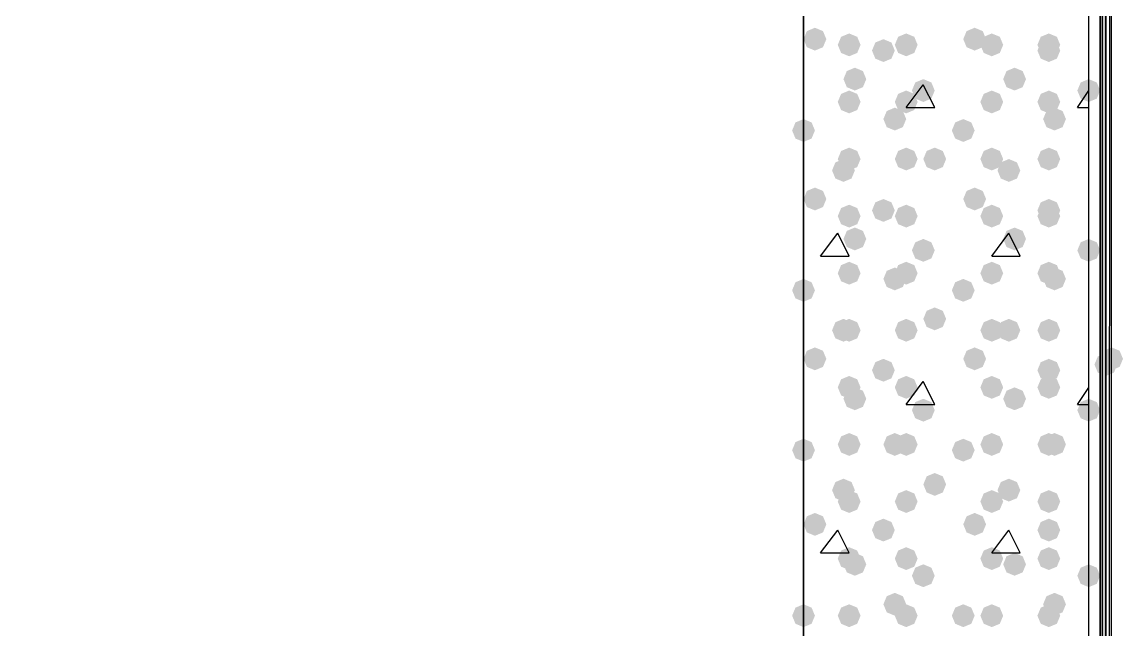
# Model space of a CAD drawing. Header units: millimetres. Extents: x 0 to 420, y 0 to 297.
# Drawn here: x 378.97 to 387.14, y 176.42 to 180.93 of the extents above; entities that cross this region are included whole.
import ezdxf

# ---------------------------------------------------------------- set-up
doc = ezdxf.new("R2010")
doc.units = ezdxf.units.MM
doc.layers.get('0').update_dxf_attribs({"linetype": 'CONTINUOUS'})

msp = doc.modelspace()

# ---------------------------------------------------------------- hatches: boundary and pattern name
at = {"true_color": 0x000007}
h = msp.add_hatch(color=0, dxfattribs=at)
h.paths.add_polyline_path([(387.011333, 228.049667), (386.969, 228.049667), (387.011333, 84.455)], flags=0)
h.paths.add_polyline_path([(386.969, 228.049667), (387.011333, 84.455), (386.969, 84.455)], flags=0)
at = {"true_color": 0x000008}
for points in [[(384.937, 180.805667), (384.912129, 180.745871), (384.852333, 180.721), (384.792537, 180.745871), (384.767667, 180.805667), (384.792537, 180.865462), (384.852333, 180.890333), (384.912129, 180.865463)], [(385.191, 180.763333), (385.166129, 180.703537), (385.106333, 180.678667), (385.046538, 180.703537), (385.021667, 180.763333), (385.046537, 180.823129), (385.106333, 180.848), (385.166129, 180.823129)], [(385.614333, 180.763333), (385.589462, 180.703537), (385.529667, 180.678667), (385.469871, 180.703537), (385.445, 180.763333), (385.469871, 180.823129), (385.529667, 180.848), (385.589462, 180.823129)], [(386.122333, 180.805667), (386.097462, 180.745871), (386.037667, 180.721), (385.977871, 180.745871), (385.953, 180.805667), (385.977871, 180.865462), (386.037667, 180.890333), (386.097462, 180.865463)], [(386.249333, 180.763333), (386.224462, 180.703537), (386.164667, 180.678667), (386.104871, 180.703537), (386.08, 180.763333), (386.104871, 180.823129), (386.164667, 180.848), (386.224462, 180.823129)], [(386.672667, 180.763333), (386.647796, 180.703537), (386.588, 180.678667), (386.528204, 180.703537), (386.503333, 180.763333), (386.528204, 180.823129), (386.588, 180.848), (386.647796, 180.823129)], [(385.445, 180.721), (385.420129, 180.661204), (385.360333, 180.636333), (385.300538, 180.661204), (385.275667, 180.721), (385.300537, 180.780796), (385.360333, 180.805667), (385.420129, 180.780796)], [(386.672667, 180.721), (386.647796, 180.661204), (386.588, 180.636333), (386.528204, 180.661204), (386.503333, 180.721), (386.528204, 180.780796), (386.588, 180.805667), (386.647796, 180.780796)], [(385.233333, 180.509333), (385.208463, 180.449537), (385.148667, 180.424667), (385.088871, 180.449537), (385.064, 180.509333), (385.088871, 180.569129), (385.148667, 180.594), (385.208462, 180.569129)], [(386.418667, 180.509333), (386.393796, 180.449537), (386.334, 180.424667), (386.274204, 180.449537), (386.249333, 180.509333), (386.274204, 180.569129), (386.334, 180.594), (386.393796, 180.569129)], [(385.741333, 180.424667), (385.716462, 180.364871), (385.656667, 180.34), (385.596871, 180.364871), (385.572, 180.424667), (385.596871, 180.484462), (385.656667, 180.509333), (385.716462, 180.484463)], [(386.969, 180.424667), (386.944129, 180.364871), (386.884333, 180.34), (386.824537, 180.364871), (386.799667, 180.424667), (386.824537, 180.484462), (386.884333, 180.509333), (386.944129, 180.484463)], [(385.191, 180.34), (385.166129, 180.280204), (385.106333, 180.255333), (385.046538, 180.280204), (385.021667, 180.34), (385.046537, 180.399796), (385.106333, 180.424667), (385.166129, 180.399796)], [(385.614333, 180.34), (385.589462, 180.280204), (385.529667, 180.255333), (385.469871, 180.280204), (385.445, 180.34), (385.469871, 180.399796), (385.529667, 180.424667), (385.589462, 180.399796)], [(386.249333, 180.34), (386.224462, 180.280204), (386.164667, 180.255333), (386.104871, 180.280204), (386.08, 180.34), (386.104871, 180.399796), (386.164667, 180.424667), (386.224462, 180.399796)], [(386.672667, 180.34), (386.647796, 180.280204), (386.588, 180.255333), (386.528204, 180.280204), (386.503333, 180.34), (386.528204, 180.399796), (386.588, 180.424667), (386.647796, 180.399796)], [(385.529667, 180.213), (385.504796, 180.153204), (385.445, 180.128333), (385.385204, 180.153204), (385.360333, 180.213), (385.385204, 180.272796), (385.445, 180.297667), (385.504796, 180.272796)], [(386.715, 180.213), (386.690129, 180.153204), (386.630333, 180.128333), (386.570538, 180.153204), (386.545667, 180.213), (386.570537, 180.272796), (386.630333, 180.297667), (386.690129, 180.272796)], [(384.852333, 180.128333), (384.827462, 180.068537), (384.767667, 180.043667), (384.707871, 180.068537), (384.683, 180.128333), (384.707871, 180.188129), (384.767667, 180.213), (384.827462, 180.188129)], [(386.037667, 180.128333), (386.012796, 180.068537), (385.953, 180.043667), (385.893204, 180.068537), (385.868333, 180.128333), (385.893204, 180.188129), (385.953, 180.213), (386.012796, 180.188129)], [(385.191, 179.916667), (385.166129, 179.856871), (385.106333, 179.832), (385.046538, 179.856871), (385.021667, 179.916667), (385.046537, 179.976462), (385.106333, 180.001333), (385.166129, 179.976463)], [(385.614333, 179.916667), (385.589462, 179.856871), (385.529667, 179.832), (385.469871, 179.856871), (385.445, 179.916667), (385.469871, 179.976462), (385.529667, 180.001333), (385.589462, 179.976463)], [(385.826, 179.916667), (385.801129, 179.856871), (385.741333, 179.832), (385.681537, 179.856871), (385.656667, 179.916667), (385.681537, 179.976462), (385.741333, 180.001333), (385.801129, 179.976463)], [(386.249333, 179.916667), (386.224462, 179.856871), (386.164667, 179.832), (386.104871, 179.856871), (386.08, 179.916667), (386.104871, 179.976462), (386.164667, 180.001333), (386.224462, 179.976463)], [(386.672667, 179.916667), (386.647796, 179.856871), (386.588, 179.832), (386.528204, 179.856871), (386.503333, 179.916667), (386.528204, 179.976462), (386.588, 180.001333), (386.647796, 179.976463)], [(385.148667, 179.832), (385.123796, 179.772204), (385.064, 179.747333), (385.004204, 179.772204), (384.979333, 179.832), (385.004204, 179.891796), (385.064, 179.916667), (385.123796, 179.891796)], [(386.376333, 179.832), (386.351462, 179.772204), (386.291667, 179.747333), (386.231871, 179.772204), (386.207, 179.832), (386.231871, 179.891796), (386.291667, 179.916667), (386.351462, 179.891796)], [(384.937, 179.620333), (384.912129, 179.560537), (384.852333, 179.535667), (384.792537, 179.560537), (384.767667, 179.620333), (384.792537, 179.680129), (384.852333, 179.705), (384.912129, 179.680129)], [(386.122333, 179.620333), (386.097462, 179.560537), (386.037667, 179.535667), (385.977871, 179.560537), (385.953, 179.620333), (385.977871, 179.680129), (386.037667, 179.705), (386.097462, 179.680129)], [(385.445, 179.535667), (385.420129, 179.475871), (385.360333, 179.451), (385.300538, 179.475871), (385.275667, 179.535667), (385.300537, 179.595462), (385.360333, 179.620333), (385.420129, 179.595463)], [(386.672667, 179.535667), (386.647796, 179.475871), (386.588, 179.451), (386.528204, 179.475871), (386.503333, 179.535667), (386.528204, 179.595462), (386.588, 179.620333), (386.647796, 179.595463)], [(385.191, 179.493333), (385.166129, 179.433538), (385.106333, 179.408667), (385.046538, 179.433538), (385.021667, 179.493333), (385.046537, 179.553129), (385.106333, 179.578), (385.166129, 179.553129)], [(385.614333, 179.493333), (385.589462, 179.433538), (385.529667, 179.408667), (385.469871, 179.433538), (385.445, 179.493333), (385.469871, 179.553129), (385.529667, 179.578), (385.589462, 179.553129)], [(386.249333, 179.493333), (386.224462, 179.433538), (386.164667, 179.408667), (386.104871, 179.433538), (386.08, 179.493333), (386.104871, 179.553129), (386.164667, 179.578), (386.224462, 179.553129)], [(386.672667, 179.493333), (386.647796, 179.433538), (386.588, 179.408667), (386.528204, 179.433538), (386.503333, 179.493333), (386.528204, 179.553129), (386.588, 179.578), (386.647796, 179.553129)], [(385.233333, 179.324), (385.208463, 179.264204), (385.148667, 179.239333), (385.088871, 179.264204), (385.064, 179.324), (385.088871, 179.383796), (385.148667, 179.408667), (385.208462, 179.383796)], [(386.418667, 179.324), (386.393796, 179.264204), (386.334, 179.239333), (386.274204, 179.264204), (386.249333, 179.324), (386.274204, 179.383796), (386.334, 179.408667), (386.393796, 179.383796)], [(385.741333, 179.239333), (385.716462, 179.179537), (385.656667, 179.154667), (385.596871, 179.179537), (385.572, 179.239333), (385.596871, 179.299129), (385.656667, 179.324), (385.716462, 179.299129)], [(386.969, 179.239333), (386.944129, 179.179537), (386.884333, 179.154667), (386.824537, 179.179537), (386.799667, 179.239333), (386.824537, 179.299129), (386.884333, 179.324), (386.944129, 179.299129)], [(385.191, 179.07), (385.166129, 179.010204), (385.106333, 178.985333), (385.046538, 179.010204), (385.021667, 179.07), (385.046537, 179.129796), (385.106333, 179.154667), (385.166129, 179.129796)], [(385.529667, 179.027667), (385.504796, 178.967871), (385.445, 178.943), (385.385204, 178.967871), (385.360333, 179.027667), (385.385204, 179.087462), (385.445, 179.112333), (385.504796, 179.087463)], [(385.614333, 179.07), (385.589462, 179.010204), (385.529667, 178.985333), (385.469871, 179.010204), (385.445, 179.07), (385.469871, 179.129796), (385.529667, 179.154667), (385.589462, 179.129796)], [(386.249333, 179.07), (386.224462, 179.010204), (386.164667, 178.985333), (386.104871, 179.010204), (386.08, 179.07), (386.104871, 179.129796), (386.164667, 179.154667), (386.224462, 179.129796)], [(386.672667, 179.07), (386.647796, 179.010204), (386.588, 178.985333), (386.528204, 179.010204), (386.503333, 179.07), (386.528204, 179.129796), (386.588, 179.154667), (386.647796, 179.129796)], [(386.715, 179.027667), (386.690129, 178.967871), (386.630333, 178.943), (386.570538, 178.967871), (386.545667, 179.027667), (386.570537, 179.087462), (386.630333, 179.112333), (386.690129, 179.087463)], [(384.852333, 178.943), (384.827462, 178.883204), (384.767667, 178.858333), (384.707871, 178.883204), (384.683, 178.943), (384.707871, 179.002796), (384.767667, 179.027667), (384.827462, 179.002796)], [(386.037667, 178.943), (386.012796, 178.883204), (385.953, 178.858333), (385.893204, 178.883204), (385.868333, 178.943), (385.893204, 179.002796), (385.953, 179.027667), (386.012796, 179.002796)], [(385.826, 178.731333), (385.801129, 178.671537), (385.741333, 178.646667), (385.681537, 178.671537), (385.656667, 178.731333), (385.681537, 178.791129), (385.741333, 178.816), (385.801129, 178.791129)], [(385.148667, 178.646667), (385.123796, 178.586871), (385.064, 178.562), (385.004204, 178.586871), (384.979333, 178.646667), (385.004204, 178.706462), (385.064, 178.731333), (385.123796, 178.706463)], [(385.191, 178.646667), (385.166129, 178.586871), (385.106333, 178.562), (385.046538, 178.586871), (385.021667, 178.646667), (385.046537, 178.706462), (385.106333, 178.731333), (385.166129, 178.706463)], [(385.614333, 178.646667), (385.589462, 178.586871), (385.529667, 178.562), (385.469871, 178.586871), (385.445, 178.646667), (385.469871, 178.706462), (385.529667, 178.731333), (385.589462, 178.706463)], [(386.249333, 178.646667), (386.224462, 178.586871), (386.164667, 178.562), (386.104871, 178.586871), (386.08, 178.646667), (386.104871, 178.706462), (386.164667, 178.731333), (386.224462, 178.706463)], [(386.376333, 178.646667), (386.351462, 178.586871), (386.291667, 178.562), (386.231871, 178.586871), (386.207, 178.646667), (386.231871, 178.706462), (386.291667, 178.731333), (386.351462, 178.706463)], [(386.672667, 178.646667), (386.647796, 178.586871), (386.588, 178.562), (386.528204, 178.586871), (386.503333, 178.646667), (386.528204, 178.706462), (386.588, 178.731333), (386.647796, 178.706463)], [(384.937, 178.435), (384.912129, 178.375204), (384.852333, 178.350333), (384.792537, 178.375204), (384.767667, 178.435), (384.792537, 178.494796), (384.852333, 178.519667), (384.912129, 178.494796)], [(386.122333, 178.435), (386.097462, 178.375204), (386.037667, 178.350333), (385.977871, 178.375204), (385.953, 178.435), (385.977871, 178.494796), (386.037667, 178.519667), (386.097462, 178.494796)], [(385.445, 178.350333), (385.420129, 178.290537), (385.360333, 178.265667), (385.300538, 178.290537), (385.275667, 178.350333), (385.300537, 178.410129), (385.360333, 178.435), (385.420129, 178.410129)], [(386.672667, 178.350333), (386.647796, 178.290537), (386.588, 178.265667), (386.528204, 178.290537), (386.503333, 178.350333), (386.528204, 178.410129), (386.588, 178.435), (386.647796, 178.410129)], [(385.191, 178.223333), (385.166129, 178.163537), (385.106333, 178.138667), (385.046538, 178.163537), (385.021667, 178.223333), (385.046537, 178.283129), (385.106333, 178.308), (385.166129, 178.283129)], [(385.614333, 178.223333), (385.589462, 178.163537), (385.529667, 178.138667), (385.469871, 178.163537), (385.445, 178.223333), (385.469871, 178.283129), (385.529667, 178.308), (385.589462, 178.283129)], [(386.249333, 178.223333), (386.224462, 178.163537), (386.164667, 178.138667), (386.104871, 178.163537), (386.08, 178.223333), (386.104871, 178.283129), (386.164667, 178.308), (386.224462, 178.283129)], [(386.672667, 178.223333), (386.647796, 178.163537), (386.588, 178.138667), (386.528204, 178.163537), (386.503333, 178.223333), (386.528204, 178.283129), (386.588, 178.308), (386.647796, 178.283129)], [(385.233333, 178.138667), (385.208463, 178.078871), (385.148667, 178.054), (385.088871, 178.078871), (385.064, 178.138667), (385.088871, 178.198462), (385.148667, 178.223333), (385.208462, 178.198463)], [(386.418667, 178.138667), (386.393796, 178.078871), (386.334, 178.054), (386.274204, 178.078871), (386.249333, 178.138667), (386.274204, 178.198462), (386.334, 178.223333), (386.393796, 178.198463)], [(385.741333, 178.054), (385.716462, 177.994204), (385.656667, 177.969333), (385.596871, 177.994204), (385.572, 178.054), (385.596871, 178.113796), (385.656667, 178.138667), (385.716462, 178.113796)], [(386.969, 178.054), (386.944129, 177.994204), (386.884333, 177.969333), (386.824537, 177.994204), (386.799667, 178.054), (386.824537, 178.113796), (386.884333, 178.138667), (386.944129, 178.113796)], [(385.191, 177.8), (385.166129, 177.740204), (385.106333, 177.715333), (385.046538, 177.740204), (385.021667, 177.8), (385.046537, 177.859796), (385.106333, 177.884667), (385.166129, 177.859796)], [(385.529667, 177.8), (385.504796, 177.740204), (385.445, 177.715333), (385.385204, 177.740204), (385.360333, 177.8), (385.385204, 177.859796), (385.445, 177.884667), (385.504796, 177.859796)], [(385.614333, 177.8), (385.589462, 177.740204), (385.529667, 177.715333), (385.469871, 177.740204), (385.445, 177.8), (385.469871, 177.859796), (385.529667, 177.884667), (385.589462, 177.859796)], [(386.249333, 177.8), (386.224462, 177.740204), (386.164667, 177.715333), (386.104871, 177.740204), (386.08, 177.8), (386.104871, 177.859796), (386.164667, 177.884667), (386.224462, 177.859796)], [(386.672667, 177.8), (386.647796, 177.740204), (386.588, 177.715333), (386.528204, 177.740204), (386.503333, 177.8), (386.528204, 177.859796), (386.588, 177.884667), (386.647796, 177.859796)], [(386.715, 177.8), (386.690129, 177.740204), (386.630333, 177.715333), (386.570538, 177.740204), (386.545667, 177.8), (386.570537, 177.859796), (386.630333, 177.884667), (386.690129, 177.859796)], [(384.852333, 177.757667), (384.827462, 177.697871), (384.767667, 177.673), (384.707871, 177.697871), (384.683, 177.757667), (384.707871, 177.817462), (384.767667, 177.842333), (384.827462, 177.817463)], [(386.037667, 177.757667), (386.012796, 177.697871), (385.953, 177.673), (385.893204, 177.697871), (385.868333, 177.757667), (385.893204, 177.817462), (385.953, 177.842333), (386.012796, 177.817463)], [(385.148667, 177.461333), (385.123796, 177.401537), (385.064, 177.376667), (385.004204, 177.401537), (384.979333, 177.461333), (385.004204, 177.521129), (385.064, 177.546), (385.123796, 177.521129)], [(385.826, 177.503667), (385.801129, 177.443871), (385.741333, 177.419), (385.681537, 177.443871), (385.656667, 177.503667), (385.681537, 177.563462), (385.741333, 177.588333), (385.801129, 177.563463)], [(386.376333, 177.461333), (386.351462, 177.401537), (386.291667, 177.376667), (386.231871, 177.401537), (386.207, 177.461333), (386.231871, 177.521129), (386.291667, 177.546), (386.351462, 177.521129)], [(385.191, 177.376667), (385.166129, 177.316871), (385.106333, 177.292), (385.046538, 177.316871), (385.021667, 177.376667), (385.046537, 177.436462), (385.106333, 177.461333), (385.166129, 177.436463)], [(385.614333, 177.376667), (385.589462, 177.316871), (385.529667, 177.292), (385.469871, 177.316871), (385.445, 177.376667), (385.469871, 177.436462), (385.529667, 177.461333), (385.589462, 177.436463)], [(386.249333, 177.376667), (386.224462, 177.316871), (386.164667, 177.292), (386.104871, 177.316871), (386.08, 177.376667), (386.104871, 177.436462), (386.164667, 177.461333), (386.224462, 177.436463)], [(386.672667, 177.376667), (386.647796, 177.316871), (386.588, 177.292), (386.528204, 177.316871), (386.503333, 177.376667), (386.528204, 177.436462), (386.588, 177.461333), (386.647796, 177.436463)], [(384.937, 177.207333), (384.912129, 177.147537), (384.852333, 177.122667), (384.792537, 177.147537), (384.767667, 177.207333), (384.792537, 177.267129), (384.852333, 177.292), (384.912129, 177.267129)], [(385.445, 177.165), (385.420129, 177.105204), (385.360333, 177.080333), (385.300538, 177.105204), (385.275667, 177.165), (385.300537, 177.224796), (385.360333, 177.249667), (385.420129, 177.224796)], [(386.122333, 177.207333), (386.097462, 177.147537), (386.037667, 177.122667), (385.977871, 177.147537), (385.953, 177.207333), (385.977871, 177.267129), (386.037667, 177.292), (386.097462, 177.267129)], [(386.672667, 177.165), (386.647796, 177.105204), (386.588, 177.080333), (386.528204, 177.105204), (386.503333, 177.165), (386.528204, 177.224796), (386.588, 177.249667), (386.647796, 177.224796)], [(385.191, 176.953333), (385.166129, 176.893537), (385.106333, 176.868667), (385.046538, 176.893537), (385.021667, 176.953333), (385.046537, 177.013129), (385.106333, 177.038), (385.166129, 177.013129)], [(385.233333, 176.911), (385.208463, 176.851204), (385.148667, 176.826333), (385.088871, 176.851204), (385.064, 176.911), (385.088871, 176.970796), (385.148667, 176.995667), (385.208462, 176.970796)], [(385.614333, 176.953333), (385.589462, 176.893537), (385.529667, 176.868667), (385.469871, 176.893537), (385.445, 176.953333), (385.469871, 177.013129), (385.529667, 177.038), (385.589462, 177.013129)], [(386.249333, 176.953333), (386.224462, 176.893537), (386.164667, 176.868667), (386.104871, 176.893537), (386.08, 176.953333), (386.104871, 177.013129), (386.164667, 177.038), (386.224462, 177.013129)], [(386.418667, 176.911), (386.393796, 176.851204), (386.334, 176.826333), (386.274204, 176.851204), (386.249333, 176.911), (386.274204, 176.970796), (386.334, 176.995667), (386.393796, 176.970796)], [(386.672667, 176.953333), (386.647796, 176.893537), (386.588, 176.868667), (386.528204, 176.893537), (386.503333, 176.953333), (386.528204, 177.013129), (386.588, 177.038), (386.647796, 177.013129)], [(385.741333, 176.826333), (385.716462, 176.766537), (385.656667, 176.741667), (385.596871, 176.766537), (385.572, 176.826333), (385.596871, 176.886129), (385.656667, 176.911), (385.716462, 176.886129)], [(386.969, 176.826333), (386.944129, 176.766537), (386.884333, 176.741667), (386.824537, 176.766537), (386.799667, 176.826333), (386.824537, 176.886129), (386.884333, 176.911), (386.944129, 176.886129)], [(385.529667, 176.614667), (385.504796, 176.554871), (385.445, 176.53), (385.385204, 176.554871), (385.360333, 176.614667), (385.385204, 176.674462), (385.445, 176.699333), (385.504796, 176.674463)], [(386.715, 176.614667), (386.690129, 176.554871), (386.630333, 176.53), (386.570538, 176.554871), (386.545667, 176.614667), (386.570537, 176.674462), (386.630333, 176.699333), (386.690129, 176.674463)], [(384.852333, 176.53), (384.827462, 176.470204), (384.767667, 176.445333), (384.707871, 176.470204), (384.683, 176.53), (384.707871, 176.589796), (384.767667, 176.614667), (384.827462, 176.589796)], [(385.191, 176.53), (385.166129, 176.470204), (385.106333, 176.445333), (385.046538, 176.470204), (385.021667, 176.53), (385.046537, 176.589796), (385.106333, 176.614667), (385.166129, 176.589796)], [(385.614333, 176.53), (385.589462, 176.470204), (385.529667, 176.445333), (385.469871, 176.470204), (385.445, 176.53), (385.469871, 176.589796), (385.529667, 176.614667), (385.589462, 176.589796)], [(386.037667, 176.53), (386.012796, 176.470204), (385.953, 176.445333), (385.893204, 176.470204), (385.868333, 176.53), (385.893204, 176.589796), (385.953, 176.614667), (386.012796, 176.589796)], [(386.249333, 176.53), (386.224462, 176.470204), (386.164667, 176.445333), (386.104871, 176.470204), (386.08, 176.53), (386.104871, 176.589796), (386.164667, 176.614667), (386.224462, 176.589796)], [(386.672667, 176.53), (386.647796, 176.470204), (386.588, 176.445333), (386.528204, 176.470204), (386.503333, 176.53), (386.528204, 176.589796), (386.588, 176.614667), (386.647796, 176.589796)]]:
    msp.add_hatch(color=0, dxfattribs=at).paths.add_polyline_path(points, flags=0)
at = {"true_color": 0x0000fe}
for points in [[(387.096, 178.392667), (387.071129, 178.332871), (387.011333, 178.308), (386.951537, 178.332871), (386.926667, 178.392667), (386.951537, 178.452462), (387.011333, 178.477333), (387.071129, 178.452463)], [(387.096, 178.392667), (387.071129, 178.332871), (387.011333, 178.308), (386.951537, 178.332871), (386.926667, 178.392667), (386.951537, 178.452462), (387.011333, 178.477333), (387.071129, 178.452463)], [(387.096, 178.392667), (387.071129, 178.332871), (387.011333, 178.308), (386.951537, 178.332871), (386.926667, 178.392667), (386.951537, 178.452462), (387.011333, 178.477333), (387.071129, 178.452463)], [(387.138333, 178.435), (387.113462, 178.375204), (387.053667, 178.350333), (386.993871, 178.375204), (386.969, 178.435), (386.993871, 178.494796), (387.053667, 178.519667), (387.113462, 178.494796)]]:
    msp.add_hatch(color=0, dxfattribs=at).paths.add_polyline_path(points, flags=0)

# ---------------------------------------------------------------- linework, layer by layer
at = {"color": 0, "true_color": 0x000007}
for points in [[(387.011333, 228.049667), (386.969, 228.049667), (387.011333, 84.455)], [(386.969, 228.049667), (387.011333, 84.455), (386.969, 84.455)], [(387.053667, 228.049667), (387.011333, 228.049667), (387.011333, 84.412667)], [(387.011333, 228.049667), (387.011333, 84.412667)], [(38.650333, 185.547), (38.650333, 162.263667), (386.884333, 162.263667), (386.884333, 185.547), (224.409, 185.547), (224.409, 206.756), (201.125667, 206.756), (201.125667, 185.547)], [(38.650333, 185.547), (38.650333, 162.263667), (386.884333, 162.263667), (386.884333, 185.547), (224.409, 185.547), (224.409, 206.756), (201.125667, 206.756), (201.125667, 185.547)]]:
    msp.add_lwpolyline(points, close=True, dxfattribs=at)
for points in [[(386.969, 228.049667), (386.969, 84.455)], [(387.053667, 84.412667), (387.053667, 228.092), (387.011333, 228.092)], [(387.011333, 228.049667), (387.011333, 84.412667)], [(387.011333, 228.049667), (387.011333, 84.455), (387.011333, 84.412667)], [(384.767667, 183.430333), (384.767667, 164.380333)], [(386.884333, 164.380333), (386.884333, 183.430333)]]:
    msp.add_lwpolyline(points, dxfattribs=at)
at = {"color": 0, "true_color": 0x0000fd}
msp.add_lwpolyline([(40.767, 164.380333), (384.767667, 164.380333), (384.767667, 183.430333), (222.292333, 183.430333), (222.292333, 204.639333), (203.242333, 204.639333), (203.242333, 183.430333), (40.767, 183.430333)], close=True, dxfattribs=at)
at = {"color": 0, "true_color": 0x000008}
for points in [[(385.529667, 180.297667), (385.656667, 180.467)], [(385.741333, 180.297667), (385.656667, 180.467)], [(386.799667, 180.297667), (386.884333, 180.424667)], [(385.529667, 180.297667), (385.741333, 180.297667)], [(386.799667, 180.297667), (386.884333, 180.297667)], [(384.894667, 179.197), (385.021667, 179.366333)], [(385.106333, 179.197), (385.021667, 179.366333)], [(386.164667, 179.197), (386.291667, 179.366333)], [(386.376333, 179.197), (386.291667, 179.366333)], [(384.894667, 179.197), (385.106333, 179.197)], [(386.164667, 179.197), (386.376333, 179.197)], [(385.529667, 178.096333), (385.656667, 178.265667)], [(385.741333, 178.096333), (385.656667, 178.265667)], [(386.799667, 178.096333), (386.884333, 178.223333)], [(385.529667, 178.096333), (385.741333, 178.096333)], [(386.799667, 178.096333), (386.884333, 178.096333)], [(384.894667, 176.995667), (385.021667, 177.165)], [(385.106333, 176.995667), (385.021667, 177.165)], [(386.164667, 176.995667), (386.291667, 177.165)], [(386.376333, 176.995667), (386.291667, 177.165)], [(384.894667, 176.995667), (385.106333, 176.995667)], [(386.164667, 176.995667), (386.376333, 176.995667)]]:
    msp.add_lwpolyline(points, dxfattribs=at)

doc.saveas('drawing.dxf')
